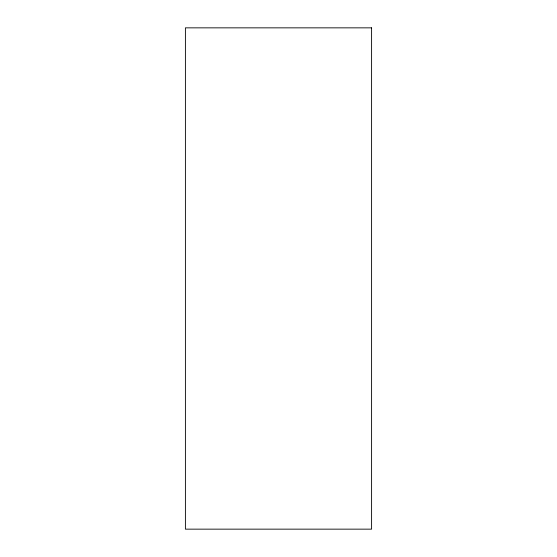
<?xml version="1.0" encoding="UTF-8"?>
<svg xmlns="http://www.w3.org/2000/svg" width="557" height="557" viewBox="0 0 557 557"><rect width="100%" height="100%" fill="white"/><g stroke="black" fill="none" stroke-linecap="round" stroke-linejoin="round"><path stroke-width="0.84" d="M371.596 27.85L185.404 27.85L185.404 529.15L371.596 529.15L371.596 27.85"/></g></svg>
